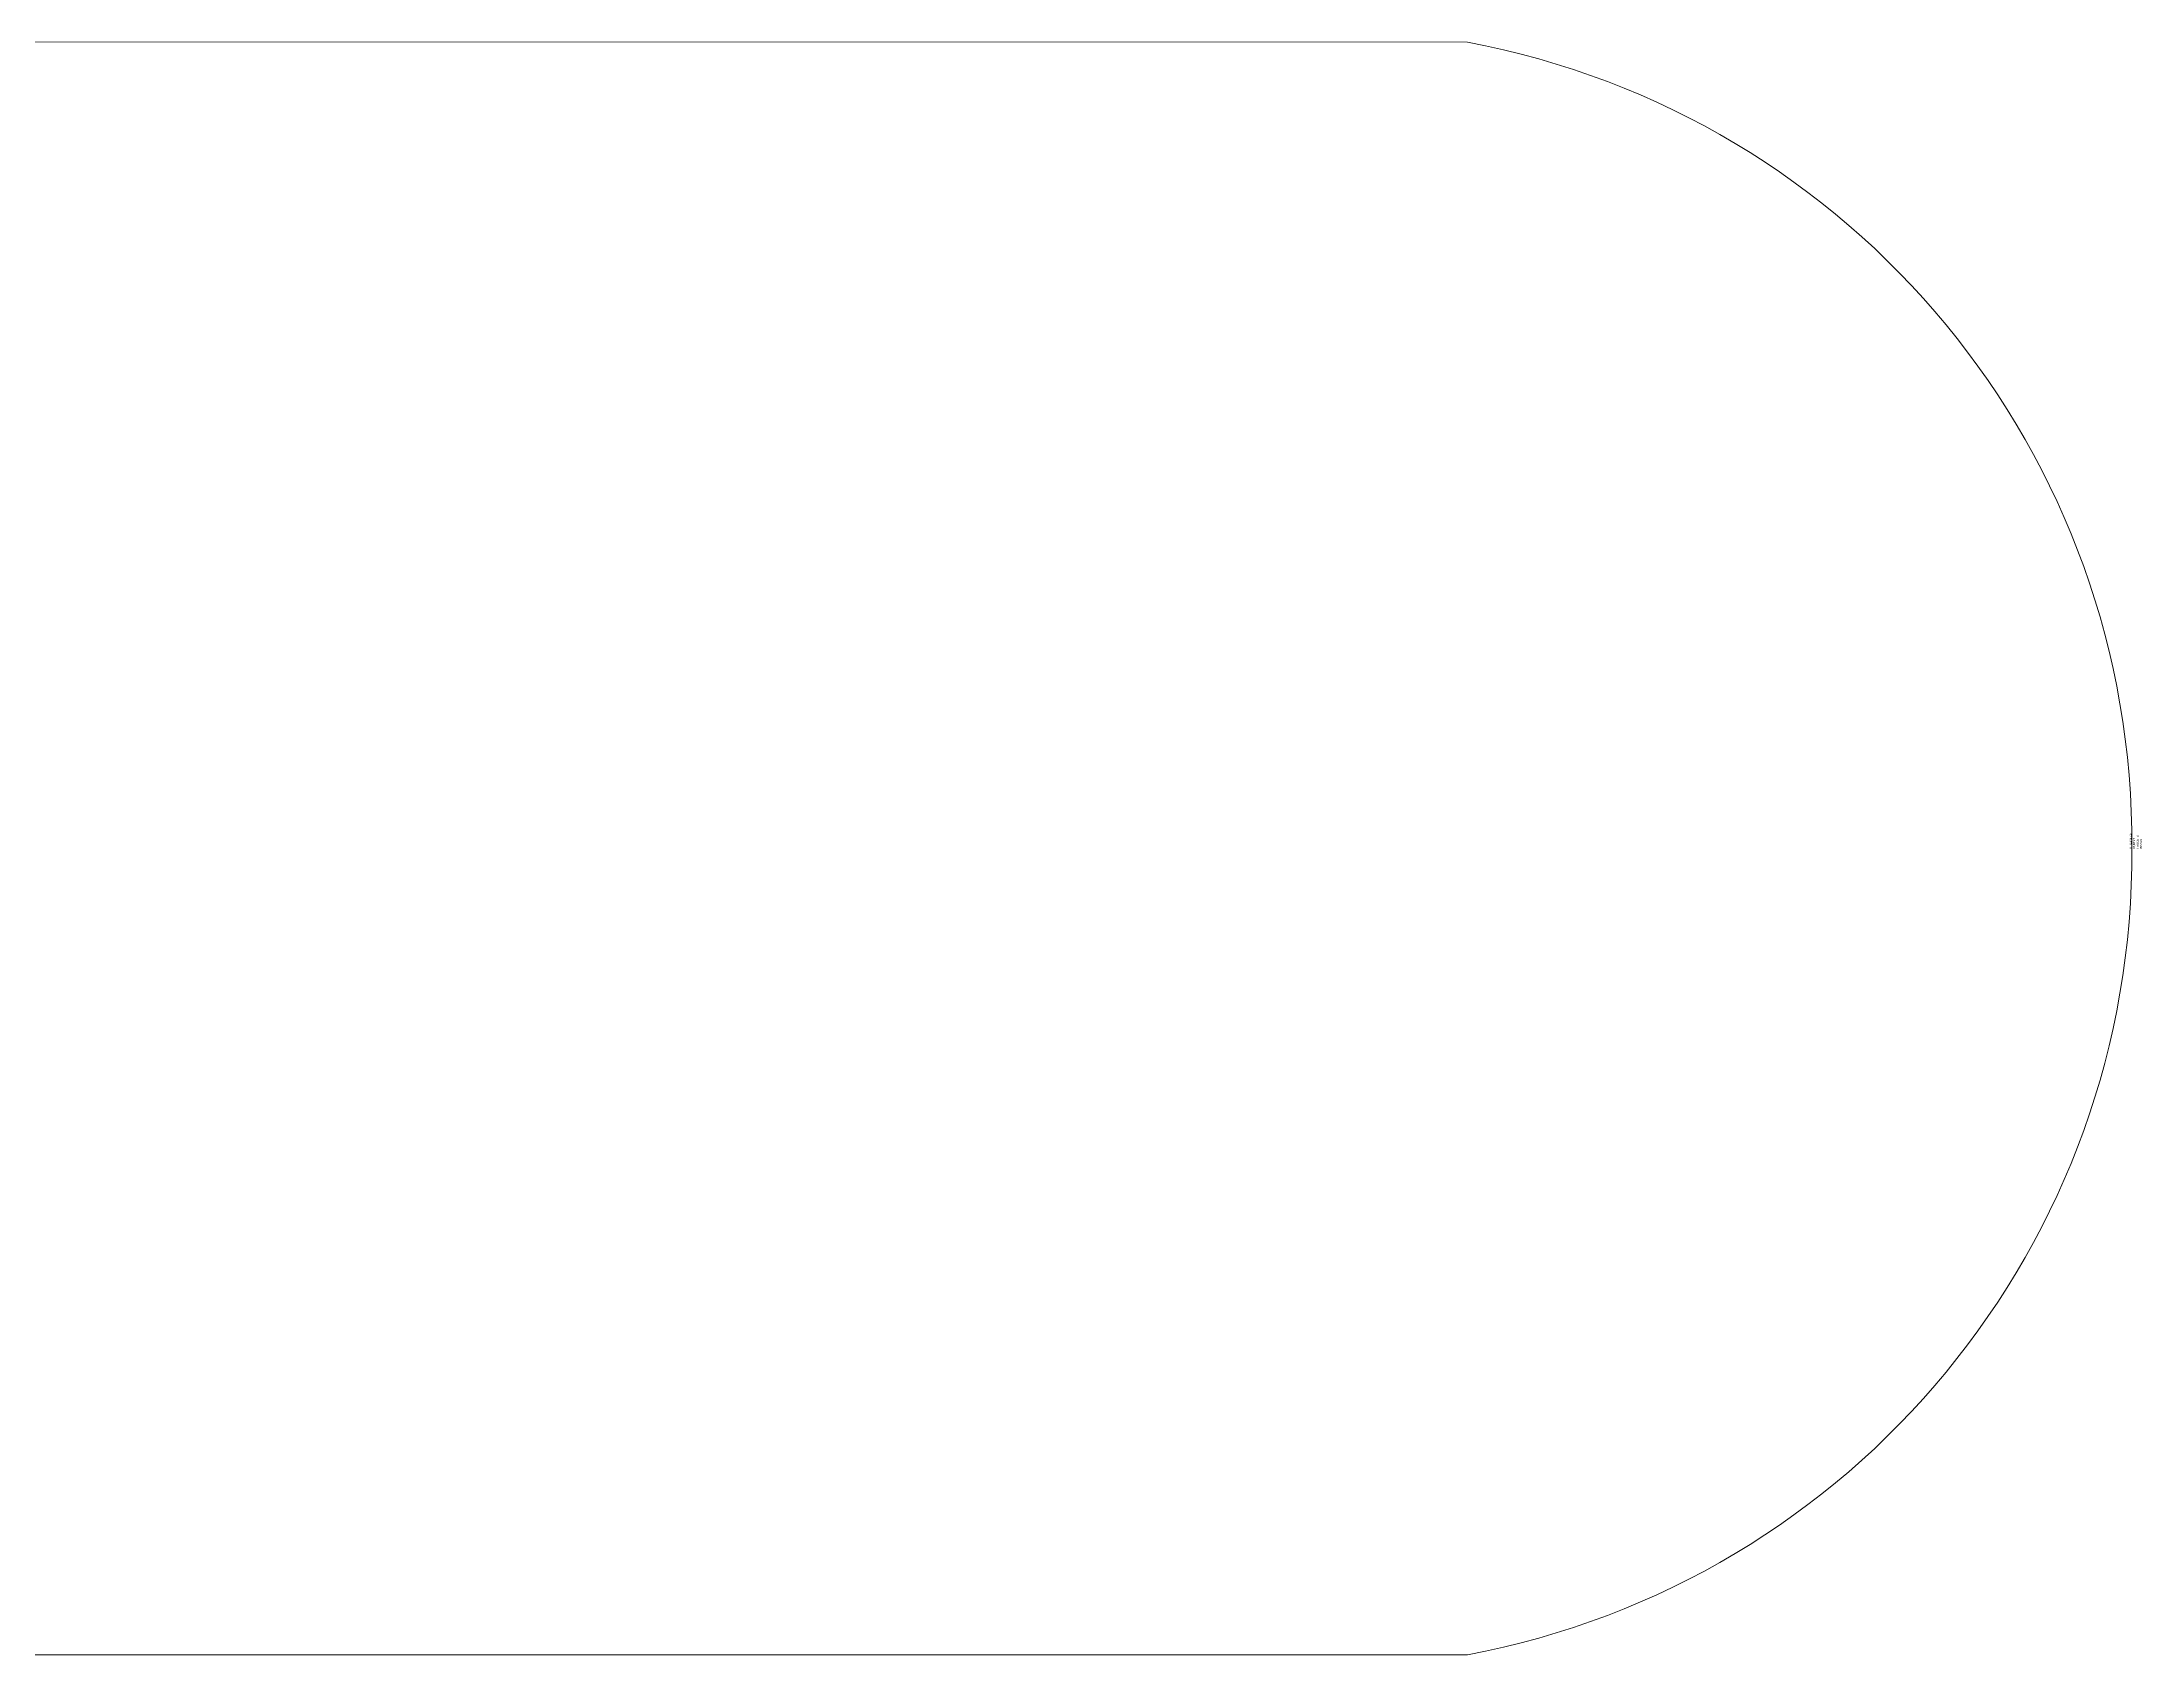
# Model space of a CAD drawing. Header units: metres. Extents: x -25 to 234, y -25 to 53.
# Drawn here: x 100.45564 to 100.48174, y 46.33558 to 46.35563 of the extents above; entities that cross this region are included whole.
import ezdxf

# ---------------------------------------------------------------- set-up
doc = ezdxf.new("R2010")
doc.units = ezdxf.units.M
doc.header["$LTSCALE"] = 0.1
doc.header["$MEASUREMENT"] = 0
doc.layers.add('1', color=1, linetype='Continuous')
doc.layers.add('baños', color=251, linetype='Continuous', lineweight=0)
doc.styles.get("Standard").update_dxf_attribs({"font": 'arial.ttf'})

# ---------------------------------------------------------------- blocks, each defined once
blk = doc.blocks.new('A$C8d867532')
at = {"layer": 'baños', "linetype": 'Continuous', "elevation": -0.000014}
blk.add_lwpolyline([(0.066106, 0.410071), (0.180436, 0.410068, -0.363105), (0.188691, 0.400045, -0.363105), (0.180436, 0.390021), (0.066103, 0.390018)], format="xyb", dxfattribs=at)
at = {"layer": 'baños', "linetype": 'Continuous'}
for tag, p in [('TRADENAME', (0.299085, 0.399871)), ('MODELNUMBER', (0.299127, 0.399871)), ('MATERIAL', (0.299001, 0.399871)), ('PRODUCT', (0.299043, 0.399871))]:
    blk.add_attdef(tag, p, '', height=0.0000254, rotation=90.0001, dxfattribs=at)
at = {"layer": 'baños', "linetype": 'Continuous', "flags": 8}
for tag, p in [('MODELNUMBER', (0.188666, 0.400045, -0.000014)), ('TRADENAME', (0.188708, 0.400045, -0.000014)), ('PRODUCT', (0.188751, 0.400045, -0.000014)), ('MATERIAL', (0.188793, 0.400045, -0.000014))]:
    blk.add_attdef(tag, p, '', height=0.0000254, rotation=270.0001, dxfattribs=at)
blk = doc.blocks.new('PL MUEBLES 1N NASAS 09')
at = {"layer": '1', "color": 4}
ref = blk.add_blockref('A$C8d867532', (54.593209, 51.248076), dxfattribs=dict(at, xscale=-1, rotation=180))
ref.add_attrib('MATERIAL', 'VITREOUS CHINA', (54.892184, 50.848205), dxfattribs={"layer": 'baños', "linetype": 'Continuous', "height": 0.0000254, "rotation": 269.9999})
ref.add_attrib('PRODUCT', 'BATHROOM SINK', (54.892226, 50.848205), dxfattribs={"layer": 'baños', "linetype": 'Continuous', "height": 0.0000254, "rotation": 269.9999})
ref.add_attrib('TRADENAME', 'VOX', (54.892269, 50.848205), dxfattribs={"layer": 'baños', "linetype": 'Continuous', "height": 0.0000254, "rotation": 269.9999})
ref.add_attrib('MODELNUMBER', 'K-5373', (54.892311, 50.848205), dxfattribs={"layer": 'baños', "linetype": 'Continuous', "height": 0.0000254, "rotation": 269.9999})
ref.add_attrib('MATERIAL', 'BRASS', (54.782027, 50.848031, -0.000014), dxfattribs={"layer": 'baños', "linetype": 'Continuous', "height": 0.0000254, "rotation": 89.9999})
ref.add_attrib('PRODUCT', 'FAUCETS', (54.781985, 50.848031, -0.000014), dxfattribs={"layer": 'baños', "linetype": 'Continuous', "height": 0.0000254, "rotation": 89.9999})
ref.add_attrib('TRADENAME', 'PURIST', (54.781942, 50.848031, -0.000014), dxfattribs={"layer": 'baños', "linetype": 'Continuous', "height": 0.0000254, "rotation": 89.9999})
ref.add_attrib('MODELNUMBER', 'K-14404-4A', (54.7819, 50.848031, -0.000014), dxfattribs={"layer": 'baños', "linetype": 'Continuous', "height": 0.0000254, "rotation": 89.9999})

msp = doc.modelspace()

# ---------------------------------------------------------------- block references
msp.add_blockref('PL MUEBLES 1N NASAS 09', (45.699715, -4.502425))

doc.saveas('drawing.dxf')
